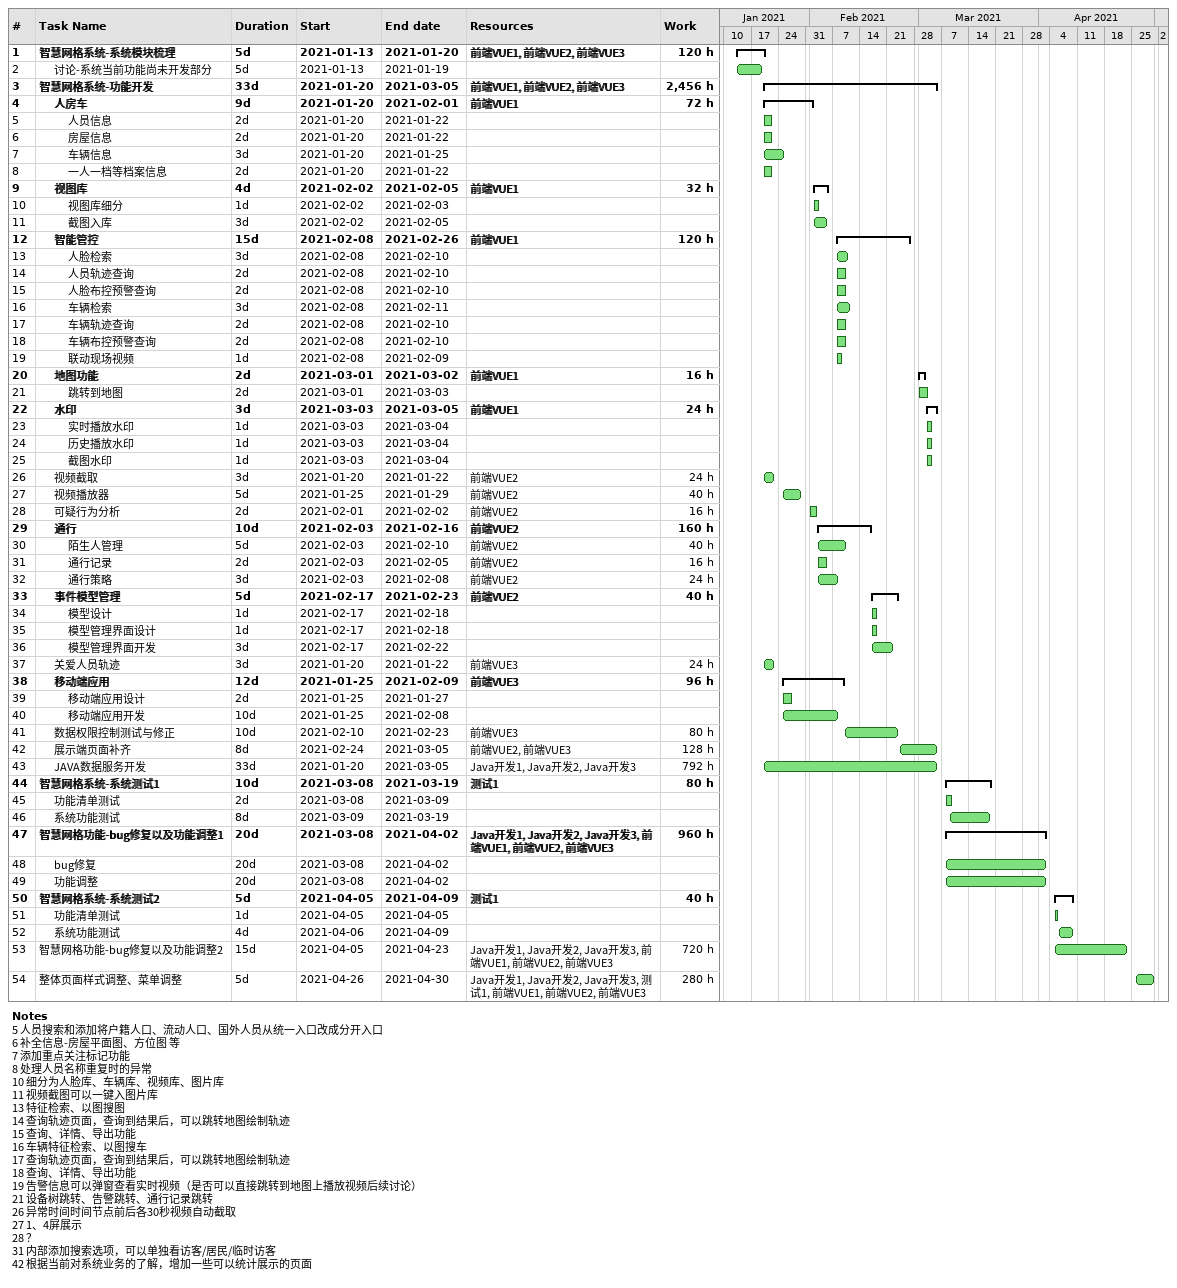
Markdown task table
| ID | Level | Task | Duration | Start | Finish | Resources | Work (h) |
|---|---|---|---|---|---|---|---|
| 1 | 1 | **智慧网格系统-系统模块梳理** | 5d | 2021-01-13 | 2021-01-20 | 前端VUE1, 前端VUE2, 前端VUE3 | 120 |
| 2 | 2 | 讨论-系统当前功能尚未开发部分 | 5d | 2021-01-13 | 2021-01-19 |  |  |
| 3 | 1 | **智慧网格系统-功能开发** | 33d | 2021-01-20 | 2021-03-05 | 前端VUE1, 前端VUE2, 前端VUE3 | 2456 |
| 4 | 2 | **人房车** | 9d | 2021-01-20 | 2021-02-01 | 前端VUE1 | 72 |
| 5 | 3 | 人员信息 | 2d | 2021-01-20 | 2021-01-22 |  |  |
| 6 | 3 | 房屋信息 | 2d | 2021-01-20 | 2021-01-22 |  |  |
| 7 | 3 | 车辆信息 | 3d | 2021-01-20 | 2021-01-25 |  |  |
| 8 | 3 | 一人一档等档案信息 | 2d | 2021-01-20 | 2021-01-22 |  |  |
| 9 | 2 | **视图库** | 4d | 2021-02-02 | 2021-02-05 | 前端VUE1 | 32 |
| 10 | 3 | 视图库细分 | 1d | 2021-02-02 | 2021-02-03 |  |  |
| 11 | 3 | 截图入库 | 3d | 2021-02-02 | 2021-02-05 |  |  |
| 12 | 2 | **智能管控** | 15d | 2021-02-08 | 2021-02-26 | 前端VUE1 | 120 |
| 13 | 3 | 人脸检索 | 3d | 2021-02-08 | 2021-02-10 |  |  |
| 14 | 3 | 人员轨迹查询 | 2d | 2021-02-08 | 2021-02-10 |  |  |
| 15 | 3 | 人脸布控预警查询 | 2d | 2021-02-08 | 2021-02-10 |  |  |
| 16 | 3 | 车辆检索 | 3d | 2021-02-08 | 2021-02-11 |  |  |
| 17 | 3 | 车辆轨迹查询 | 2d | 2021-02-08 | 2021-02-10 |  |  |
| 18 | 3 | 车辆布控预警查询 | 2d | 2021-02-08 | 2021-02-10 |  |  |
| 19 | 3 | 联动现场视频 | 1d | 2021-02-08 | 2021-02-09 |  |  |
| 20 | 2 | **地图功能** | 2d | 2021-03-01 | 2021-03-02 | 前端VUE1 | 16 |
| 21 | 3 | 跳转到地图 | 2d | 2021-03-01 | 2021-03-03 |  |  |
| 22 | 2 | **水印** | 3d | 2021-03-03 | 2021-03-05 | 前端VUE1 | 24 |
| 23 | 3 | 实时播放水印 | 1d | 2021-03-03 | 2021-03-04 |  |  |
| 24 | 3 | 历史播放水印 | 1d | 2021-03-03 | 2021-03-04 |  |  |
| 25 | 3 | 截图水印 | 1d | 2021-03-03 | 2021-03-04 |  |  |
| 26 | 2 | 视频截取 | 3d | 2021-01-20 | 2021-01-22 | 前端VUE2 | 24 |
| 27 | 2 | 视频播放器 | 5d | 2021-01-25 | 2021-01-29 | 前端VUE2 | 40 |
| 28 | 2 | 可疑行为分析 | 2d | 2021-02-01 | 2021-02-02 | 前端VUE2 | 16 |
| 29 | 2 | **通行** | 10d | 2021-02-03 | 2021-02-16 | 前端VUE2 | 160 |
| 30 | 3 | 陌生人管理 | 5d | 2021-02-03 | 2021-02-10 | 前端VUE2 | 40 |
| 31 | 3 | 通行记录 | 2d | 2021-02-03 | 2021-02-05 | 前端VUE2 | 16 |
| 32 | 3 | 通行策略 | 3d | 2021-02-03 | 2021-02-08 | 前端VUE2 | 24 |
| 33 | 2 | **事件模型管理** | 5d | 2021-02-17 | 2021-02-23 | 前端VUE2 | 40 |
| 34 | 3 | 模型设计 | 1d | 2021-02-17 | 2021-02-18 |  |  |
| 35 | 3 | 模型管理界面设计 | 1d | 2021-02-17 | 2021-02-18 |  |  |
| 36 | 3 | 模型管理界面开发 | 3d | 2021-02-17 | 2021-02-22 |  |  |
| 37 | 2 | 关爱人员轨迹 | 3d | 2021-01-20 | 2021-01-22 | 前端VUE3 | 24 |
| 38 | 2 | **移动端应用** | 12d | 2021-01-25 | 2021-02-09 | 前端VUE3 | 96 |
| 39 | 3 | 移动端应用设计 | 2d | 2021-01-25 | 2021-01-27 |  |  |
| 40 | 3 | 移动端应用开发 | 10d | 2021-01-25 | 2021-02-08 |  |  |
| 41 | 2 | 数据权限控制测试与修正 | 10d | 2021-02-10 | 2021-02-23 | 前端VUE3 | 80 |
| 42 | 2 | 展示端页面补齐 | 8d | 2021-02-24 | 2021-03-05 | 前端VUE2, 前端VUE3 | 128 |
| 43 | 2 | JAVA数据服务开发 | 33d | 2021-01-20 | 2021-03-05 | Java开发1, Java开发2, Java开发3 | 792 |
| 44 | 1 | **智慧网格系统-系统测试1** | 10d | 2021-03-08 | 2021-03-19 | 测试1 | 80 |
| 45 | 2 | 功能清单测试 | 2d | 2021-03-08 | 2021-03-09 |  |  |
| 46 | 2 | 系统功能测试 | 8d | 2021-03-09 | 2021-03-19 |  |  |
| 47 | 1 | **智慧网格功能-bug修复以及功能调整1** | 20d | 2021-03-08 | 2021-04-02 | Java开发1, Java开发2, Java开发3, 前端VUE1, 前端VUE2, 前端VUE3 | 960 |
| 48 | 2 | bug修复 | 20d | 2021-03-08 | 2021-04-02 |  |  |
| 49 | 2 | 功能调整 | 20d | 2021-03-08 | 2021-04-02 |  |  |
| 50 | 1 | **智慧网格系统-系统测试2** | 5d | 2021-04-05 | 2021-04-09 | 测试1 | 40 |
| 51 | 2 | 功能清单测试 | 1d | 2021-04-05 | 2021-04-05 |  |  |
| 52 | 2 | 系统功能测试 | 4d | 2021-04-06 | 2021-04-09 |  |  |
| 53 | 1 | 智慧网格功能-bug修复以及功能调整2 | 15d | 2021-04-05 | 2021-04-23 | Java开发1, Java开发2, Java开发3, 前端VUE1, 前端VUE2, 前端VUE3 | 720 |
| 54 | 1 | 整体页面样式调整、菜单调整 | 5d | 2021-04-26 | 2021-04-30 | Java开发1, Java开发2, Java开发3, 测试1, 前端VUE1, 前端VUE2, 前端VUE3 | 280 |

Notes
- 5: 人员搜索和添加将 户籍人口、流动人口、国外人员 从统一入口改成分开入口
- 6: 补全信息-房屋平面图、方位图 等
- 7: 添加 重点关注 标记功能
- 8: 处理人员名称重复时的异常
- 10: 细分为人脸库、车辆库、视频库、图片库
- 11: 视频截图可以一键入图片库
- 13: 特征检索、以图搜图
- 14: 查询轨迹页面，查询到结果后，可以跳转地图绘制轨迹
- 15: 查询、详情、导出功能
- 16: 车辆特征检索、以图搜车
- 17: 查询轨迹页面，查询到结果后，可以跳转地图绘制轨迹
- 18: 查询、详情、导出功能
- 19: 告警信息可以弹窗查看实时视频（是否可以直接跳转到地图上播放视频后续讨论）
- 21: 设备树跳转、告警跳转、通行记录跳转
- 26: 异常时间时间节点前后各30秒视频自动截取
- 27: 1、4屏展示
- 28: ？
- 31: 内部添加搜索选项，可以单独看访客/居民/临时访客
- 42: 根据当前对系统业务的了解，增加一些可以统计展示的页面
